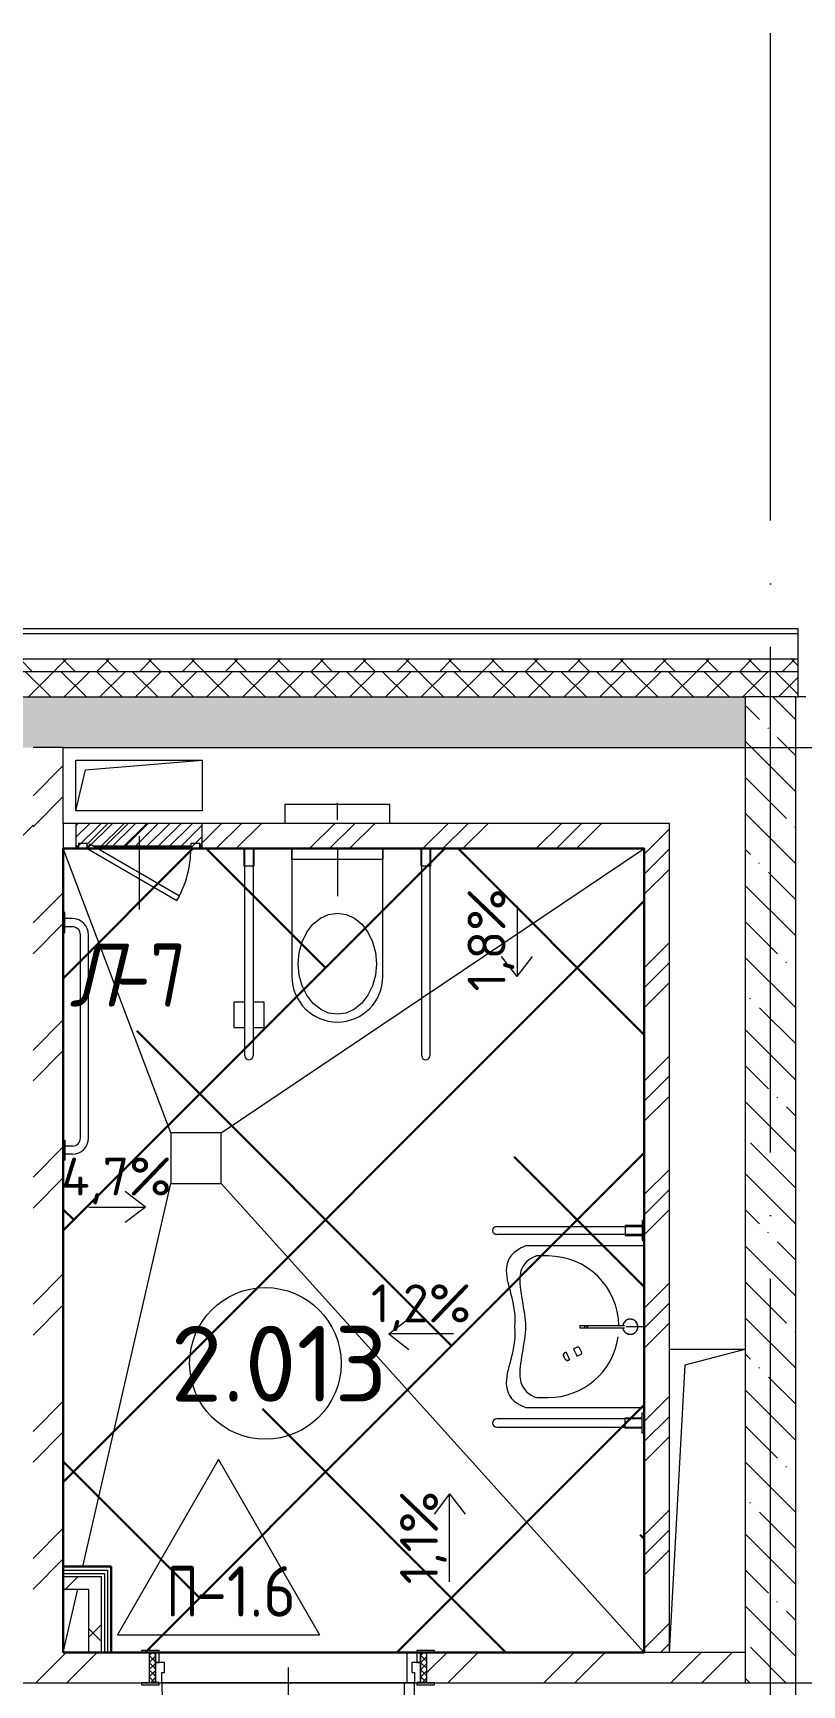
# Model space of a CAD drawing. Header units: millimetres. Extents: x -68946 to 690821, y -552984 to 293768.
# Drawn here: x 65629 to 68674, y -67629 to -61093 of the extents above; entities that cross this region are included whole.
import ezdxf

# ---------------------------------------------------------------- set-up
doc = ezdxf.new("R2010")
doc.units = ezdxf.units.MM
doc.linetypes.add('ADSK_Линия сетки', pattern=[2500, 2000, -250, 0, -250])
doc.linetypes.add('ADSK_Невидимые', pattern=[500, 300, -200])
for name, color, linetype, lineweight in [('1.1) Стяжка 5 вып.', 30, 'Continuous', 30), ('1.3) Звуко-изол           5 вып.', 90, 'Continuous', 30), ('A-AREA-____-IDEN', 250, 'Continuous', 9), ('A-DETL-GENF-OTLN', 250, 'Continuous', 5), ('A-DOOR-____-IDEN', 250, 'Continuous', 9), ('A-DOOR-____-MCUT', 250, 'Continuous', 5), ('A-DOOR-____-OTLN', 250, 'Continuous', 5), ('A-DOOR-FRAM-MCUT', 250, 'Continuous', 5), ('A-DOOR-FRAM-OTLN', 250, 'Continuous', 5), ('A-FLOR-____-IDEN', 250, 'Continuous', 9), ('A-FLOR-____-OTLN', 250, 'Continuous', 9), ('A-GENM-____-MCUT', 250, 'Continuous', 25), ('A-GENM-____-OTLN', 250, 'Continuous', 9), ('A-GLAZ-____-OTLN', 250, 'Continuous', 5), ('A-WALL-____-MCUT', 250, 'Continuous', 13), ('A-WALL-____-PATT', 250, 'Continuous', 13), ('A-WALL-FNSH-MCUT', 250, 'Continuous', 13), ('G-____-____-DIMS', 250, 'Continuous', 9), ('P-SANR-FIXT-HDLN', 250, 'ADSK_Невидимые', 5), ('P-SANR-FIXT-OTLN', 250, 'Continuous', 9), ('S-GRID-____-OTLN', 250, 'Continuous', 9)]:
    doc.layers.add(name, color=color, linetype=linetype, lineweight=lineweight)
doc.styles.add('ISOCPEUR_1', font='isocpeur.ttf', dxfattribs={"width": 0.9, "height": 250})
doc.styles.add('ISOCPEUR_2', font='isocpeur.ttf', dxfattribs={"height": 160})
doc.styles.add('ISOCPEUR_4', font='isocpeur.ttf', dxfattribs={"height": 300})
doc.styles.add('ISOCPEUR_I_1', font='ГОСТ тип А.ttf', dxfattribs={"height": 2500})
pattern_1 = [(45, (-601.3, -122294.8), (-251.4472, 251.4472), []), (45, (-601.3, -121913.8), (-251.4472, 251.4472), [])]
pattern_2 = [(45, (-601.3, -122294.8), (-224.5064, 224.5064), []), (45, (-521.92, -122294.8), (0, 449.0128), []), (45, (-680.67, -122294.8), (0, 449.0128), [])]
pattern_3 = [(135, (-601.3, -122294.79), (-142.5612, -142.5612), []), (135, (-458.73, -122294.79), (-142.5612, -142.5612), [252.016, -50.403, 3.353, -47.05])]
pattern_4 = [(45, (-601.3, -122294.79), (-141.42136, 141.42136), []), (135, (-601.3, -122294.79), (-141.42136, -141.42136), [])]

# ---------------------------------------------------------------- blocks, each defined once
blk = doc.blocks.new('Дверь_СКБ_1Ст_Внутренняя - Д-5п_1100x2100h_С_У МГН-41887146-АР1_Маркировочный план 2 этажа С1')
at = {"layer": 'A-DOOR-____-OTLN'}
h = blk.add_hatch(dxfattribs=at)
h.set_pattern_fill('FP_8', color=256, style=0, pattern_type=2)
h.set_pattern_definition([(135, (1751.41, 124.685), (-14.14214, -14.14214), []), (225, (1751.41, 124.685), (14.14214, -14.14214), [])])
h.paths.add_polyline_path([(562.5, 60), (537.5, 60), (537.5, -60), (562.5, -60)])
at = {"layer": 'A-DOOR-FRAM-OTLN'}
h = blk.add_hatch(dxfattribs=at)
h.set_pattern_fill('FP_9', color=256, style=0, pattern_type=2)
h.set_pattern_definition([(45, (-371.384, 124.685), (-14.1421, 14.1421), []), (135, (-371.384, 124.685), (-14.1421, -14.1421), [])])
h.paths.add_polyline_path([(-537.5, 60), (-537.5, -60), (-512.5, -60), (-512.5, 60)])
at = {"layer": 'A-DOOR-____-MCUT'}
for p, q in [((-487.5, 1060), (-487.5, 60)), ((-447.5, 1060), (-487.5, 1060)), ((-447.5, 60), (-447.5, 1060)), ((-487.5, 60), (-447.5, 60))]:
    blk.add_line(p, q, dxfattribs=at)
at = {"layer": 'A-DOOR-____-OTLN'}
blk.add_arc((-487.5, 60), 1000, 360, 90, dxfattribs=at)
at = {"layer": 'A-DOOR-FRAM-MCUT'}
for p, q in [((-497.5, 68), (-567.5, 68)), ((-567.5, 68), (-567.5, 60)), ((-497.5, 60), (-497.5, 68)), ((592.5, 68), (522.5, 68)), ((522.5, 68), (522.5, 60)), ((592.5, 60), (592.5, 68)), ((-567.5, 60), (-497.5, 60)), ((-512.5, 60), (-537.5, 60)), ((-537.5, 60), (-537.5, -60)), ((-487.5, 60), (-512.5, 60)), ((-512.5, 60), (-512.5, -20)), ((-512.5, -60), (-512.5, 60)), ((-497.5, 60), (-512.5, 60)), ((-512.5, 60), (-512.5, 59)), ((-512.5, 59), (-497.5, 59)), ((-497.5, 59), (-497.5, 60)), ((-487.5, 20), (-487.5, 60)), ((-477.5, 20), (-487.5, 20)), ((-477.5, -20), (-477.5, 20)), ((512.5, 20), (502.5, 20)), ((502.5, 20), (502.5, -20)), ((512.5, 60), (512.5, 20)), ((537.5, 60), (512.5, 60)), ((537.5, 60), (522.5, 60)), ((522.5, 60), (522.5, 59)), ((522.5, 60), (592.5, 60)), ((522.5, 59), (537.5, 59)), ((537.5, -20), (537.5, 60)), ((562.5, 60), (537.5, 60)), ((537.5, 60), (537.5, -60)), ((537.5, 59), (537.5, 60)), ((562.5, -60), (562.5, 60)), ((-497.5, -60), (-567.5, -60)), ((-567.5, -60), (-567.5, -68)), ((-537.5, -60), (-512.5, -60)), ((-512.5, -20), (-477.5, -20)), ((-497.5, -20), (-512.5, -20)), ((-512.5, -20), (-512.5, -60)), ((-512.5, -60), (-497.5, -60)), ((-497.5, -60), (-497.5, -20)), ((-497.5, -68), (-497.5, -60)), ((502.5, -20), (537.5, -20)), ((537.5, -20), (522.5, -20)), ((522.5, -20), (522.5, -60)), ((522.5, -60), (537.5, -60)), ((592.5, -60), (522.5, -60)), ((522.5, -60), (522.5, -68)), ((537.5, -60), (537.5, -20)), ((537.5, -60), (562.5, -60)), ((592.5, -68), (592.5, -60)), ((-567.5, -68), (-497.5, -68)), ((522.5, -68), (592.5, -68))]:
    blk.add_line(p, q, dxfattribs=at)
blk = doc.blocks.new('SND_Умывальник МГН_Jika - гибкая подводка_ 640х550х165 PN6_3_ ХВ_ГВ накидная гайка BP DN15_ К-гл_кон_ П DN 50-28567872-АР1_Маркировочный план 2 этажа С1')
at = {"layer": 'P-SANR-FIXT-HDLN'}
blk.add_line((0, 0), (0, -25), dxfattribs=at)
at = {"layer": 'P-SANR-FIXT-OTLN', "lineweight": 5}
for p, q in [((-421, 0), (-421, -8)), ((-341, -8), (-341, 0)), ((-320, 0), (-320, -468)), ((320, -468), (320, 0)), ((341, -8), (341, 0)), ((-421, -8), (-341, -8)), ((-401, -8), (-401, -75)), ((-397, -584), (-397, -8)), ((-365, -8), (-365, -584)), ((-361, -75), (-361, -8)), ((0, -25), (0, -72.9)), ((421, -8), (341, -8)), ((361, -75), (361, -8)), ((365, -8), (365, -584)), ((397, -584), (397, -8)), ((401, -8), (401, -75)), ((421, 0), (421, -8)), ((-401, -75), (-361, -75)), ((-5, -222.8), (-5, -77.2)), ((5, -77.7), (5, -222.8)), ((401, -75), (361, -75)), ((-5, -228.7), (-5, -222.8)), ((5, -222.8), (-5, -222.8)), ((-5, -236.8), (-5, -228.7)), ((-5, -228.7), (5, -228.7)), ((-5, -254.9), (-5, -236.8)), ((-5, -236.8), (5, -236.8)), ((-5, -254.9), (5, -254.9)), ((5, -222.8), (5, -228.7)), ((5, -228.7), (5, -236.8)), ((5, -236.8), (5, -254.9)), ((104, -316.1), (102.9, -313.7)), ((104, -316.1), (103.7, -314.7)), ((-280, -380), (-280, -425)), ((280, -425), (280, -380))]:
    blk.add_line(p, q, dxfattribs=at)
at = {"layer": 'P-SANR-FIXT-OTLN', "lineweight": 5, "flags": 128}
for points in [[(0, -25), (-1.2, -25), (-2.4, -25.1), (-3.6, -25.2), (-4.8, -25.4), (-6, -25.6), (-7.1, -25.9), (-8.3, -26.2), (-9.4, -26.5), (-10.6, -26.9), (-11.7, -27.4), (-12.8, -27.9), (-13.9, -28.4), (-14.9, -29), (-15.9, -29.6), (-16.9, -30.2), (-17.9, -30.9), (-18.9, -31.7), (-19.8, -32.4), (-20.7, -33.3), (-21.5, -34.1), (-22.3, -35), (-23.1, -35.9), (-23.9, -36.8), (-24.6, -37.8), (-25.2, -38.8), (-25.9, -39.8), (-26.5, -40.9), (-27, -41.9), (-27.5, -43), (-28, -44.1), (-28.4, -45.3), (-28.7, -46.4), (-29.1, -47.6), (-29.3, -48.7), (-29.6, -49.9), (-29.7, -51.1), (-29.9, -52.3), (-30, -53.5), (-30, -54.7), (-30, -55.9), (-29.9, -57.1), (-29.8, -58.3), (-29.7, -59.5), (-29.5, -60.6), (-29.2, -61.8), (-28.9, -63), (-28.6, -64.1), (-28.2, -65.3), (-27.8, -66.4), (-27.3, -67.5), (-26.8, -68.6), (-26.2, -69.6), (-25.6, -70.7), (-24.9, -71.7), (-24.3, -72.7), (-23.5, -73.6), (-22.8, -74.5), (-22, -75.4), (-21.1, -76.3), (-20.3, -77.1), (-19.4, -77.9), (-18.4, -78.7), (-17.5, -79.4), (-16.5, -80.1), (-15.5, -80.7), (-14.4, -81.3), (-13.4, -81.9), (-12.3, -82.4), (-11.2, -82.8), (-10, -83.3), (-8.9, -83.6), (-7.8, -84), (-6.6, -84.3), (-5.4, -84.5)], [(6, -84.4), (7.1, -84.1), (8.3, -83.8), (9.4, -83.5), (10.6, -83.1), (11.7, -82.6), (12.8, -82.1), (13.9, -81.6), (14.9, -81), (15.9, -80.4), (16.9, -79.8), (17.9, -79.1), (18.9, -78.3), (19.8, -77.6), (20.7, -76.7), (21.5, -75.9), (22.3, -75), (23.1, -74.1), (23.9, -73.2), (24.6, -72.2), (25.2, -71.2), (25.9, -70.2), (26.5, -69.1), (27, -68.1), (27.5, -67), (28, -65.9), (28.4, -64.7), (28.7, -63.6), (29.1, -62.4), (29.3, -61.3), (29.6, -60.1), (29.7, -58.9), (29.9, -57.7), (30, -56.5), (30, -55.3), (30, -54.1), (29.9, -52.9), (29.8, -51.7), (29.7, -50.5), (29.5, -49.4), (29.2, -48.2), (28.9, -47), (28.6, -45.9), (28.2, -44.7), (27.8, -43.6), (27.3, -42.5), (26.8, -41.4), (26.2, -40.4), (25.6, -39.3), (24.9, -38.3), (24.3, -37.3), (23.5, -36.4), (22.8, -35.5), (22, -34.6), (21.1, -33.7), (20.3, -32.9), (19.4, -32.1), (18.4, -31.3), (17.5, -30.6), (16.5, -29.9), (15.5, -29.3), (14.4, -28.7), (13.4, -28.1), (12.3, -27.6), (11.2, -27.2), (10, -26.7), (8.9, -26.4), (7.8, -26), (6.6, -25.7), (5.4, -25.5), (4.2, -25.3), (3, -25.2), (1.8, -25.1), (0.6, -25), (0, -25)], [(116.3, -266.3), (112.1, -257.3), (108.1, -248.8)], [(79, -262.4), (83, -270.9), (87.1, -279.9)], [(100.7, -308.9), (102.9, -313.7), (104, -316.1)], [(106.2, -318.3), (104.9, -317.3), (104, -316.1)], [(133.2, -302.5), (133.5, -304), (133.4, -305.6), (132.7, -307.4), (131.6, -309.2), (130.1, -311), (128.1, -312.8), (125.8, -314.4), (123.3, -315.9), (120.6, -317.1), (117.8, -318.1), (115.1, -318.8), (112.5, -319.2), (110.1, -319.2), (108, -318.9)], [(129.8, -295.3), (132, -300.1), (133.2, -302.5)], [(133.2, -302.5), (132, -300.1), (129.8, -295.3)], [(131, -300.4), (132.3, -301.3), (133.2, -302.5)]]:
    blk.add_lwpolyline(points, dxfattribs=at)
at = {"layer": 'P-SANR-FIXT-OTLN', "lineweight": 5}
for centre, radius, start, end in [((0, -55), 30, 171.13635, 180), ((0, -55), 30, 180, 260.34074), ((0, -55), 30, 23.27725, 150), ((0, -55), 30, 327.04557, 360), ((0, -55), 30, 0, 8.09442), ((0, -380), 280, 91.02501, 180), ((0, -380), 280, 0, 81.67409), ((-381, -584), 16, 180, 360), ((381, -584), 16, 180, 360)]:
    blk.add_arc(centre, radius, start, end, dxfattribs=at)
for points, knots in [([(79, -262.4), (78.9, -262.2), (78.9, -261.7), (79.4, -260.8), (80.3, -259.8), (81.3, -258.9), (82.4, -258), (84.1, -256.8), (86.6, -255.2), (90.1, -253.3), (94, -251.5), (98, -249.9), (101.4, -248.8), (104, -248.3), (105.8, -248.1), (107.4, -248.1), (108, -248.5), (108.1, -248.8)], [-1, -1, -1, -1, -0.958333, -0.916667, -0.875, -0.833333, -0.791667, -0.75, -0.666667, -0.555556, -0.444444, -0.333333, -0.222222, -0.166667, -0.111111, -0.055556, 0, 0, 0, 0]), ([(87.1, -279.9), (87.1, -279.9), (87.5, -279.7), (88.7, -279), (90.3, -278.3), (92.6, -277.2), (95.8, -275.7), (99.6, -273.9), (103.6, -272), (107.1, -270.4), (109.9, -269.1), (111.7, -268.3), (113, -267.7), (114.2, -267.2), (115.3, -266.7), (116, -266.4), (116.2, -266.3), (116.3, -266.3)], [0, 0, 0, 0, 0.055556, 0.111111, 0.166667, 0.222222, 0.333333, 0.444444, 0.555556, 0.666667, 0.75, 0.791667, 0.833333, 0.875, 0.916667, 0.958333, 1, 1, 1, 1]), ([(100.7, -308.9), (100.7, -308.9), (101, -308.8), (102.4, -308.2), (103.9, -307.5), (106.3, -306.5), (109.4, -305), (113.3, -303.2), (116.6, -301.7), (119.2, -300.5), (121.1, -299.6), (123.1, -298.6), (124.9, -297.7), (126.6, -296.9), (128.2, -296.2), (129.5, -295.5), (129.8, -295.3), (129.8, -295.3)], [-1, -1, -1, -1, -0.944444, -0.888889, -0.833333, -0.777778, -0.666667, -0.555556, -0.444444, -0.388889, -0.333333, -0.277778, -0.222222, -0.166667, -0.111111, -0.055556, 0, 0, 0, 0]), ([(104, -316.1), (104.3, -316.8), (105.3, -317.8), (107.3, -318.8), (109.4, -319.2), (112.3, -319.3), (115.9, -318.8), (120, -317.5), (123.3, -315.9), (125.7, -314.5), (127.5, -313.3), (129.2, -311.9), (130.8, -310.3), (132.1, -308.6), (133.1, -306.7), (133.7, -304.6), (133.5, -303.2), (133.2, -302.5)], [0, 0, 0, 0, 0.055556, 0.111111, 0.166667, 0.222222, 0.333333, 0.444444, 0.555556, 0.611111, 0.666667, 0.722222, 0.777778, 0.833333, 0.888889, 0.944444, 1, 1, 1, 1]), ([(133.2, -302.5), (132.8, -301.9), (132, -300.9), (130.9, -300.3), (130.4, -300.1)], [0, 0, 0, 0, 0.05555556, 0.097424, 0.097424, 0.097424, 0.097424]), ([(-280, -425), (-272.8, -450.8), (-229.3, -523.4), (-61.7, -470), (0, -470)], [-0.6664917, -0.6664917, -0.6664917, -0.6664917, -0.3523534, 0, 0, 0, 0]), ([(0, -470), (61.7, -470), (229.3, -523.4), (272.8, -450.8), (280, -425)], [-0.6664917, -0.6664917, -0.6664917, -0.6664917, -0.3141383, 0, 0, 0, 0]), ([(-320, -468), (-281.1, -574.8), (-131.1, -523.5), (-41.2, -508.8), (0, -512.9)], [0, 0, 0, 0, 0.3972744, 0.715552, 0.715552, 0.715552, 0.715552]), ([(0, -512.9), (41.2, -508.8), (131.1, -523.5), (281.1, -574.8), (320, -468)], [0, 0, 0, 0, 0.3182776, 0.715552, 0.715552, 0.715552, 0.715552])]:
    blk.add_open_spline(points, degree=3, knots=knots, dxfattribs=at)
blk.add_open_spline([(103.7, -314.7), (103.7, -315.2), (103.8, -315.7), (104, -316.1)], degree=3, dxfattribs=at)
blk = doc.blocks.new('SND_Унитаз_Jika_Olymp_с_инсталяцией - Унитаз_ выпуск прямой_ установка на пол_693х360х360_ PN30_12_ ХВ резьба HP DN15_ К гл_ кон П DN100-30295103-АР1_Маркировочный план 2 этажа С1')
at = {"layer": 'P-SANR-FIXT-HDLN'}
blk.add_line((0, -175.1), (0, -363.1), dxfattribs=at)
at = {"layer": 'P-SANR-FIXT-OTLN', "lineweight": 5}
for p, q in [((0, -61.7), (0, 6.3)), ((-208, 0), (-208, -75.1)), ((208, 0), (-208, 0)), ((208, -75.1), (208, 0)), ((-390, -176.1), (-310, -176.1)), ((-370, -176.1), (-370, -243.1)), ((-366, -995.2), (-366, -176.1)), ((-334, -176.1), (-334, -995.2)), ((-330, -243.1), (-330, -176.1)), ((-180, -175.1), (-180, -681.2)), ((-180, -218.1), (-180, -175.1)), ((180, -681.2), (180, -175.1)), ((180, -175.1), (180, -218.1)), ((310, -176.1), (390, -176.1)), ((330, -176.1), (330, -243.1)), ((334, -995.2), (334, -176.1)), ((366, -176.1), (366, -995.2)), ((370, -243.1), (370, -176.1)), ((-370, -243.1), (-330, -243.1)), ((180, -218.1), (-180, -218.1)), ((330, -243.1), (370, -243.1)), ((-410, -783.1), (-410, -883.1)), ((-366, -783.1), (-410, -783.1)), ((-290, -783.1), (-334, -783.1)), ((-290, -883.1), (-290, -783.1)), ((-410, -883.1), (-366, -883.1)), ((-334, -883.1), (-290, -883.1))]:
    blk.add_line(p, q, dxfattribs=at)
at = {"layer": 'P-SANR-FIXT-OTLN', "lineweight": 5, "flags": 128}
for points in [[(0, -830.6), (-34.5, -825.6), (-67.3, -810.8), (-96.6, -787), (-121.2, -755.3), (-139.7, -717.4), (-151.1, -675.1), (-155, -630.6), (-151.1, -586.1), (-139.7, -543.8), (-121.2, -505.9), (-96.6, -474.3), (-67.3, -450.4), (-34.5, -435.6), (0, -430.6)], [(0, -430.6), (34.5, -435.6), (67.3, -450.4), (96.6, -474.3), (121.2, -505.9), (139.7, -543.8), (151.1, -586.1), (155, -630.6), (151.1, -675.1), (139.7, -717.4), (121.2, -755.3), (96.6, -787), (67.3, -810.8), (34.5, -825.6), (0, -830.6)]]:
    blk.add_lwpolyline(points, dxfattribs=at)
at = {"layer": 'P-SANR-FIXT-OTLN', "lineweight": 5}
for centre, radius, end in [((0, -681.2), 180, 360), ((-350, -995.2), 16, 0), ((350, -995.2), 16, 0)]:
    blk.add_arc(centre, radius, 180, end, dxfattribs=at)
blk = doc.blocks.new('Поручень - гибкая подводка_ 640х550х165 PN6_3_ ХВ_ГВ накидная гайка BP DN15_ К-гл_кон_ П DN 50-28570645-АР1_Маркировочный план 2 этажа С1')
at = {"layer": 'P-SANR-FIXT-OTLN', "lineweight": 5}
for p, q in [((-369.9, 0), (-289.9, 0)), ((-369.9, -6), (-369.9, 0)), ((-289.9, -6), (-369.9, -6)), ((-345.9, -36), (-345.9, -6)), ((-313.9, -36), (-313.9, -6)), ((-289.9, 0), (-289.9, -6)), ((610.1, 0), (530.1, 0)), ((530.1, 0), (530.1, -6)), ((530.1, -6), (610.1, -6)), ((554.1, -36), (554.1, -6)), ((586.1, -36), (586.1, -6)), ((610.1, -6), (610.1, 0)), ((-281.9, -68), (522.1, -68)), ((-281.9, -100), (522.1, -100))]:
    blk.add_line(p, q, dxfattribs=at)
for centre, radius, start, end in [((-281.9, -36), 64, 180, 270), ((-281.9, -36), 32, 180, 270), ((522.1, -36), 32, 270, 0), ((522.1, -36), 64, 270, 0)]:
    blk.add_arc(centre, radius, start, end, dxfattribs=at)
blk = doc.blocks.new('_Wn_-As_OpeningMEP_floor__Rectangular - _Wn_-As_OpeningMEP_floor__Rectangular-V14-АР1_Маркировочный план 2 этажа С1')
at = {"layer": 'A-DETL-GENF-OTLN'}
for p, q in [((-212.2, 112.2), (250, 150)), ((-250, -50), (-212.2, 112.2))]:
    blk.add_line(p, q, dxfattribs=at)
blk = doc.blocks.new('_Wn_-As_OpeningMEP_floor__Rectangular - _Wn_-As_OpeningMEP_floor__Rectangular-32466877-АР1_Маркировочный план 2 этажа С1')
at = {"layer": 'A-DETL-GENF-OTLN'}
for p, q in [((-87.4, 587.4), (150, 650)), ((-150, -550), (-87.4, 587.4))]:
    blk.add_line(p, q, dxfattribs=at)
blk = doc.blocks.new('АР_Люк - ЛРС_ВК_500х400_наружный_NCS S 1000-N-42736189-АР1_Маркировочный план 2 этажа С1')
at = {"layer": 'A-DOOR-____-OTLN'}
h = blk.add_hatch(dxfattribs=at)
h.set_pattern_fill('FP_53', color=256, style=0, pattern_type=2)
h.set_pattern_definition([(45, (125, 0), (-22.6274, 22.6274), [])])
h.paths.add_polyline_path([(53.1, 50), (-125, 50), (-125, -50), (375, -50), (375, 50)])
at = {"layer": 'A-DETL-GENF-OTLN'}
for p, q in [((375, 50), (-125, 50)), ((-125, 50), (-125, -50)), ((375, -50), (375, 50)), ((-125, -50), (375, -50))]:
    blk.add_line(p, q, dxfattribs=at)
at = {"layer": 'A-DOOR-____-MCUT', "lineweight": 5}
for p, q in [((-25.1, 255), (-35.1, 237.7)), ((-35.1, 237.7), (320, 32.7)), ((330, 50), (-25.1, 255)), ((-80, 50), (-115, 50)), ((-115, 50), (-115, 30)), ((-115, 30), (-80, 30)), ((-80, 30), (-80, 50)), ((320, 32.7), (330, 50)), ((365, 50), (330, 50)), ((330, 50), (330, 30)), ((330, 30), (365, 30)), ((365, 30), (365, 50))]:
    blk.add_line(p, q, dxfattribs=at)
blk.add_arc((330, 50), 410, 150, 180, dxfattribs=at)
at = {"layer": 'A-DOOR-____-OTLN'}
blk.add_line((330, 50), (-25.1, 255), dxfattribs=at)
blk = doc.blocks.new('ASML_АР_Отделка Люка - ВО Отделка люков_Грунтовка 0_Шпатлевка 0_Окраска 0_0-42722003-АР1_Маркировочный план 2 этажа С1')
at = {"layer": 'A-GENM-____-MCUT', "lineweight": 5}
for p, q in [((-240, 3), (-250, 3)), ((-250, 3), (-250, 0)), ((177.1, 3), (-205, 3)), ((205, 3), (201, 3)), ((250, 3), (240, 3)), ((250, 0), (250, 3)), ((-250, 0), (-240, 0)), ((-205, 0), (182.3, 0)), ((199.2, 0), (205, 0)), ((240, 0), (250, 0))]:
    blk.add_line(p, q, dxfattribs=at)
blk = doc.blocks.new('AAR_СКБ_Марка_Перекрытия - Марка пола-17325028-АР1_Маркировочный план 2 этажа С1')
at = {"layer": 'A-FLOR-____-IDEN'}
for p, q in [((0, 6.932), (-4.002, 0)), ((0, 6.932), (4.002, 0)), ((-4.002, 0), (4.002, 0))]:
    blk.add_line(p, q, dxfattribs=at)
blk = doc.blocks.new('AAR_СКБ_Марка_Помещения_мал - Номер-28977439-АР1_Маркировочный план 2 этажа С1')
at = {"layer": 'A-AREA-____-IDEN'}
blk.add_circle((-0.028, 0), 3, dxfattribs=at)

msp = doc.modelspace()

# ---------------------------------------------------------------- hatches: boundary and pattern name
at = {"layer": '1.1) Стяжка 5 вып.', "lineweight": 30, "true_color": 0xf26722}
h = msp.add_hatch(dxfattribs=at)
h.set_pattern_fill('ANSI32', color=30, scale=222)
h.paths.add_polyline_path([(68048.7078, -64319.7883), (65748.7078, -64319.7883), (65748.7078, -67159.7878), (65938.7078, -67159.7878), (65938.7078, -67499.7878), (68048.7078, -67499.7878)])
at = {"layer": '1.3) Звуко-изол           5 вып.', "lineweight": 30}
h = msp.add_hatch(dxfattribs=at)
h.set_pattern_fill('ANSI38', color=256, scale=222)
h.paths.add_polyline_path([(68048.7078, -64319.7883), (65748.7078, -64319.7883), (65748.7078, -67159.7878), (65938.7078, -67159.7878), (65938.7078, -67499.7878), (68048.7078, -67499.7878)])
at = {"layer": 'A-WALL-____-PATT', "lineweight": 15, "true_color": 0x000000}
h = msp.add_hatch(dxfattribs=at)
h.set_pattern_fill('FP_16', color=18, style=0, pattern_type=2)
h.set_pattern_definition([(135, (-601.29, -122294.79), (-84.85281, -84.85281), []), (225, (-601.29, -122294.79), (84.85281, -84.85281), [])])
h.paths.add_polyline_path([(68658.7078, -63619.7883), (68658.7078, -63569.7883), (62418.9373, -63569.7883), (62418.9373, -63619.7883), (67832.2751, -63619.7883)])
h.paths.add_polyline_path([(60985.6868, -63619.7883), (61218.9373, -63619.7883), (61218.9373, -63569.7883), (60568.7078, -63569.7883), (60568.7078, -63619.7883)])
h.paths.add_polyline_path([(59668.7078, -63619.7883), (59668.7078, -63569.7883), (52248.9368, -63569.7883), (52248.9368, -63619.7883), (58703.4907, -63619.7883)])
h.paths.add_polyline_path([(49448.9368, -63619.7883), (49448.9368, -63569.7883), (47948.9368, -63569.7883), (47948.9368, -63619.7883), (48433.6081, -63619.7883)])
h.paths.add_polyline_path([(42048.9368, -63619.7883), (42698.9368, -63619.7883), (42698.9368, -63569.7883), (42048.9368, -63569.7883)])
h.paths.add_polyline_path([(45010.314, -63619.7883), (45148.9368, -63619.7883), (45148.9368, -63569.7883), (43598.9368, -63569.7883), (43598.9368, -63619.7883), (43869.2159, -63619.7883)])
h.paths.add_polyline_path([(39248.9368, -63619.7883), (40798.9368, -63619.7883), (40798.9368, -63569.7883), (39248.9368, -63569.7883)])
h.paths.add_polyline_path([(34898.9368, -63619.7883), (36448.9368, -63619.7883), (36448.9368, -63569.7883), (34898.9368, -63569.7883)])
h.paths.add_polyline_path([(32098.9368, -63619.7883), (32098.9368, -63569.7883), (30548.9368, -63569.7883), (30548.9368, -63619.7883), (31317.1372, -63619.7883)])
h.paths.add_polyline_path([(29034.9411, -63619.7883), (29648.9368, -63619.7883), (29648.9368, -63569.7883), (28998.7078, -63569.7883), (28998.7078, -63619.7883)])
h.paths.add_polyline_path([(27748.7078, -63619.7883), (27748.7078, -63569.7883), (23293.7078, -63569.7883), (23293.7078, -63619.7883), (26752.745, -63619.7883)])
h.paths.add_polyline_path([(21617.8037, -63619.7883), (22043.7078, -63619.7883), (22043.7078, -63569.7883), (21303.6859, -63569.7883), (21303.6859, -63619.7883)])
h.paths.add_polyline_path([(20403.6859, -63619.7883), (20403.6859, -63569.7883), (12148.6859, -63569.7883), (12148.6859, -63619.7883), (19906.1566, -63619.7883)])
h.paths.add_polyline_path([(9348.6859, -63619.7883), (9348.6859, -63569.7883), (8148.6859, -63569.7883), (8148.6859, -63619.7883), (8495.1761, -63619.7883)])
h.paths.add_polyline_path([(6948.6859, -63619.7883), (6948.6859, -63569.7883), (-951.3141, -63569.7883), (-951.3141, -63619.7883), (6212.9799, -63619.7883)])
h = msp.add_hatch(dxfattribs=at)
h.set_pattern_fill('FP_17', color=18, style=0, pattern_type=2)
h.set_pattern_definition([(45, (-601.29, -122294.79), (-70.71068, 70.71068), []), (135, (-601.29, -122294.79), (-70.71068, -70.71068), [])])
h.paths.add_polyline_path([(68448.7078, -63719.7883), (68658.7078, -63719.7883), (68658.7078, -63619.7883), (62418.9373, -63619.7883), (62418.9373, -63719.7872), (67832.2751, -63719.7883)])
h.paths.add_polyline_path([(60985.6868, -63719.7883), (61218.9373, -63719.7883), (61218.9373, -63619.7883), (60568.7078, -63619.7883), (60568.7078, -63719.7883)])
h.paths.add_polyline_path([(59668.7078, -63719.7883), (59668.7078, -63619.7883), (52248.9368, -63619.7883), (52248.9368, -63719.7883), (58703.4907, -63719.7883)])
h.paths.add_polyline_path([(49448.7078, -63719.7883), (49448.9368, -63719.7872), (49448.7078, -63619.7883), (47948.9368, -63619.7883), (47948.9368, -63719.7883), (49048.7125, -63719.7872)])
h.paths.add_polyline_path([(44748.7078, -63719.7883), (44748.7125, -63719.7872), (45148.9368, -63719.7872), (45148.9368, -63619.7883), (43598.9368, -63619.7883), (43598.9368, -63719.7883), (43869.2159, -63719.7883)])
h.paths.add_polyline_path([(42698.9368, -63719.7883), (42698.9368, -63619.7883), (42048.9368, -63619.7883), (42048.9368, -63719.7883)])
h.paths.add_polyline_path([(40648.7078, -63719.7883), (40798.9368, -63719.7872), (40798.9368, -63619.7883), (39248.9368, -63619.7883), (39248.9368, -63719.7883), (40445.9217, -63719.7872)])
h.paths.add_polyline_path([(35748.7078, -63719.7883), (36448.9368, -63719.7872), (36448.9368, -63619.7883), (34898.9368, -63619.7883), (34898.9368, -63719.7883), (35748.6979, -63719.7872)])
h.paths.add_polyline_path([(30548.9368, -63719.7883), (32098.9368, -63719.7883), (32098.9368, -63619.7883), (30548.9368, -63619.7883)])
h.paths.add_polyline_path([(29034.9411, -63719.7883), (29648.9368, -63719.7883), (29648.9368, -63619.7883), (28998.7078, -63619.7883), (28998.7078, -63719.7883)])
h.paths.add_polyline_path([(27748.7078, -63719.7883), (27748.7078, -63619.7883), (23293.7078, -63619.7883), (23293.7078, -63719.7883), (26752.745, -63719.7883)])
h.paths.add_polyline_path([(22043.7078, -63719.7883), (22043.7078, -63619.7883), (21303.6859, -63619.7883), (21303.6859, -63719.7883), (21617.8037, -63719.7883)])
h.paths.add_polyline_path([(20403.6859, -63719.7883), (20403.6859, -63619.7883), (12148.6859, -63619.7883), (12148.6859, -63719.7883), (19906.1566, -63719.7883)])
h.paths.add_polyline_path([(9348.6859, -63719.7883), (9348.6859, -63619.7883), (8148.6859, -63619.7883), (8148.6859, -63719.7883), (8498.7078, -63719.7883)])
h.paths.add_polyline_path([(6948.6859, -63719.7883), (6948.6859, -63619.7883), (-901.3141, -63619.7883), (-901.3141, -63719.7883), (6212.9799, -63719.7883)])
h = msp.add_hatch(dxfattribs=at)
h.set_pattern_fill('FP_24', color=18, style=0, pattern_type=2)
h.set_pattern_definition([(50, (-601.3, -122294.8), (364.3679, -31.8783), [38.1, -419.1]), (355, (-601.3, -122294.8), (-70.4859, 382.1133), [30.48, -335.28]), (100.451, (-570.93, -122297.45), (293.885, 350.2334), [32.38, -356.18]), (46.184, (-601.3, -122193.2), (542.1585, -84.0858), [57.15, -628.65]), (96.636, (-556.1, -122200.2), (474.805, 494.8554), [48.57, -534.27]), (351.184, (-601.3, -122193.2), (474.8102, 494.85), [45.72, -502.92]), (21, (-550.5, -122218.6), (303.2285, -204.5305), [38.1, -419.1]), (326, (-550.5, -122218.6), (123.6039, 368.376), [30.48, -335.28]), (71.451, (-525.22, -122235.63), (426.8341, 163.8427), [32.38, -356.18]), (37.5, (-601.29, -122294.79), (6.17665, 169.11015), [16.764, -314.452, 16.764, -323.596, -336.55]), (37.5, (-601.29, -122294.79), (6.17665, 169.11015), [-671.576, 16.764, -319.786]), (7.5, (-601.3, -122294.79), (133.63888, 200.3615), [16.764, -177.292, 16.764, -306.832, -128.27]), (7.5, (-601.3, -122294.79), (133.63888, 200.3615), [-517.652, 16.764, -111.506]), (327.5, (-714.58, -122294.79), (271.18182, -11.45836), [16.764, -110.236, 16.764, -379.476, -525.78]), (327.5, (-714.58, -122294.79), (271.18182, -11.45836), [-523.24, 16.764, -509.016]), (317.5, (-765.38, -122294.8), (296.2585, 50.85285), [16.764, -148.336, 16.764, -246.38, -373.38]), (317.5, (-765.38, -122294.8), (296.2585, 50.85285), [-428.244, 16.764, -356.616])])
h.paths.add_polyline_path([(68448.7078, -63919.7883), (68448.7078, -63719.7883), (63148.7078, -63719.7883), (63148.7078, -63919.7883), (67832.2751, -63919.7883)])
h.paths.add_polyline_path([(62748.7078, -63919.7883), (62748.7078, -63719.7883), (62418.9373, -63719.7883), (62418.9373, -63919.7883)])
h.paths.add_polyline_path([(60943.7078, -63919.7883), (61218.9373, -63919.7883), (61218.9373, -63719.7883), (60568.7078, -63719.7883), (60568.7078, -63919.7883)])
h.paths.add_polyline_path([(59668.7078, -63919.7883), (59668.7078, -63719.7883), (58648.7078, -63719.7883), (58648.7078, -63919.7883), (58703.4907, -63919.7883)])
h.paths.add_polyline_path([(58248.7078, -63919.7883), (58248.7078, -63719.7883), (54148.7078, -63719.7883), (54148.7078, -63919.7883), (57562.3926, -63919.7883)])
h.paths.add_polyline_path([(52998.7078, -63919.7883), (53748.7078, -63919.7883), (53748.7078, -63719.7883), (52248.9368, -63719.7883), (52248.9368, -63919.7883), (52998.0004, -63919.7883)])
h.paths.add_polyline_path([(49448.7078, -63919.7883), (49448.9368, -63919.7883), (49448.7078, -63719.7883)])
h.paths.add_polyline_path([(49048.7078, -63919.7883), (49048.7078, -63719.7883), (47948.9368, -63719.7883), (47948.9368, -63919.7883), (48433.6081, -63919.7883)])
h.paths.add_polyline_path([(44748.7078, -63919.7883), (44748.7078, -63719.7883), (43598.9368, -63719.7883), (43598.9368, -63919.7883), (43869.2159, -63919.7883)])
h.paths.add_polyline_path([(42048.9368, -63919.7883), (42698.9368, -63919.7883), (42698.9368, -63719.7883), (42048.9368, -63719.7883)])
h.paths.add_polyline_path([(40798.9368, -63919.7883), (40798.9368, -63719.7883), (40648.7078, -63719.7883), (40648.7078, -63919.7883)])
h.paths.add_polyline_path([(39248.9368, -63919.7883), (40248.7078, -63919.7883), (40248.7078, -63719.7883), (39248.9368, -63719.7883)])
h.paths.add_polyline_path([(35748.7078, -63919.7883), (36448.9368, -63919.7883), (36448.9368, -63719.7883), (35748.7078, -63719.7883)])
h.paths.add_polyline_path([(35348.7078, -63919.7883), (35348.7078, -63719.7883), (34898.9368, -63719.7883), (34898.9368, -63919.7883)])
h.paths.add_polyline_path([(32033.7078, -63919.7883), (32098.9368, -63919.7883), (32098.9368, -63719.7883), (31123.7078, -63719.7883), (31123.7078, -63919.7883), (31913.7078, -63919.7883)])
h = msp.add_hatch(dxfattribs=at)
h.set_pattern_fill('FP_23', color=18, style=0, pattern_type=2)
h.set_pattern_definition(pattern_3)
h.paths.add_polyline_path([(68648.7078, -67619.7878), (68648.7078, -63719.7883), (68448.7078, -63719.7883), (68448.7078, -67619.7878)])
h = msp.add_hatch(dxfattribs=at)
h.set_pattern_fill('FP_23', color=18, style=0, pattern_type=2)
h.set_pattern_definition(pattern_3)
h.paths.add_polyline_path([(68448.7078, -67619.7878), (68648.7078, -67619.7878), (68648.7078, -63719.7883), (68448.7078, -63719.7883), (68448.7078, -67271.1243)])
h = msp.add_hatch(dxfattribs=at)
h.set_pattern_fill('FP_4', color=18, style=0, pattern_type=2)
h.set_pattern_definition(pattern_1)
h.paths.add_polyline_path([(65748.7078, -67499.7878), (65748.7078, -63919.7883), (65628.7078, -63919.7883), (65628.7078, -67499.7878)])
h = msp.add_hatch(dxfattribs=at)
h.set_pattern_fill('FP_7', color=18, style=0, pattern_type=2)
h.set_pattern_definition(pattern_2)
h.paths.add_polyline_path([(65628.7078, -64319.7883), (65628.7078, -64219.7883), (63828.7078, -64219.7883), (63828.7078, -64319.7883), (65550.079, -64319.7883)])
h = msp.add_hatch(dxfattribs=at)
h.set_pattern_fill('FP_7', color=18, style=0, pattern_type=2)
h.set_pattern_definition(pattern_2)
h.paths.add_polyline_path([(68048.7078, -64319.7883), (68048.7078, -64219.7883), (65748.7078, -64219.7883), (65748.7078, -64319.7883), (65808.7078, -64319.7883), (65808.7078, -64312.7883), (65798.7078, -64312.7883), (65798.7078, -64309.7883), (65808.7078, -64309.7883), (65808.7078, -64299.7883), (65843.7078, -64299.7883), (65843.7078, -64309.7883), (65849.5823, -64309.6134), (65853.7078, -64302.4678), (65866.3873, -64309.7883), (66253.7078, -64309.7883), (66253.7078, -64299.7883), (66288.7078, -64299.7883), (66288.7078, -64309.7883), (66298.7078, -64309.7883), (66298.7078, -64312.7883), (66288.7078, -64312.7883), (66288.7078, -64319.7883), (67832.2751, -64319.7883)])
h.paths.add_polyline_path([(66253.7078, -64319.7883), (66253.7078, -64312.7883), (65871.5835, -64312.7883), (65883.7078, -64319.7883), (66208.7782, -64319.7883)])
h.paths.add_polyline_path([(65843.7078, -64319.7883), (65847.7493, -64312.7883), (65843.7078, -64312.7883)])
h = msp.add_hatch(dxfattribs=at)
h.set_pattern_fill('FP_7', color=18, style=0, pattern_type=2)
h.set_pattern_definition(pattern_2)
h.paths.add_polyline_path([(68048.7078, -67499.7878), (68148.7078, -67499.7878), (68148.7078, -64219.7883), (68048.7078, -64219.7883), (68048.7078, -67271.1243)])
h = msp.add_hatch(dxfattribs=at)
h.set_pattern_fill('FP_25', color=18, style=0, pattern_type=2)
h.set_pattern_definition(pattern_4)
h.paths.add_polyline_path([(65748.7078, -67249.7878), (65848.7078, -67249.7878), (65848.7078, -67199.7878), (65748.7078, -67199.7878)])
h = msp.add_hatch(dxfattribs=at)
h.set_pattern_fill('FP_25', color=18, style=0, pattern_type=2)
h.set_pattern_definition(pattern_4)
h.paths.add_polyline_path([(65848.7078, -67499.7878), (65898.7078, -67499.7878), (65898.7078, -67199.7878), (65848.7078, -67199.7878), (65848.7078, -67271.1243)])
h = msp.add_hatch(dxfattribs=at)
h.set_pattern_fill('FP_4', color=18, style=0, pattern_type=2)
h.set_pattern_definition(pattern_1)
h.paths.add_polyline_path([(68448.7078, -67619.7878), (68448.7078, -67499.7878), (67188.7303, -67499.7878), (67188.7303, -67619.7878), (67832.2751, -67619.7878)])
h.paths.add_polyline_path([(65348.7078, -67619.7878), (66088.7303, -67619.7878), (66088.7303, -67499.7878), (65318.7078, -67499.7878), (65318.7078, -67619.7878)])
h.paths.add_polyline_path([(64218.7078, -67619.7878), (64218.7078, -67499.7878), (63148.7078, -67499.7878), (63148.7078, -67619.7878), (64188.7078, -67619.7878)])

# ---------------------------------------------------------------- linework, layer by layer
at = {"layer": '1.1) Стяжка 5 вып.', "lineweight": 30}
for points in [[(65748.7078, -67499.7878), (68048.7078, -67499.7878), (68048.7078, -64319.7883), (65748.7078, -64319.7883)], [(65938.7078, -67159.7878), (65748.7078, -67159.7878), (65748.7078, -67499.7878), (65938.7078, -67499.7878)]]:
    msp.add_lwpolyline(points, close=True, dxfattribs=at)
at = {"layer": 'A-DOOR-____-IDEN', "color": 18, "true_color": 0x000000}
for p, q in [((66048.7078, -64269.7883), (66048.7078, -64561.2115)), ((66638.7303, -67559.7878), (66638.7303, -68818.341))]:
    msp.add_line(p, q, dxfattribs=at)
at = {"layer": 'A-FLOR-____-OTLN', "color": 18, "lineweight": 5, "true_color": 0x000000}
for p, q in [((68688.7078, -63719.7275), (68658.7078, -63719.7275)), ((65798.7467, -64169.7872), (65798.7467, -63969.7872)), ((65798.7467, -63969.7872), (66298.7467, -63969.7872)), ((66298.7467, -63969.7872), (66298.7467, -64169.7872)), ((66298.7467, -64169.7872), (65798.7467, -64169.7872)), ((66173.9261, -65444.7878), (66173.9261, -65644.7878)), ((66373.9261, -65444.7878), (66173.9261, -65444.7878)), ((66373.9261, -65644.7878), (66373.9261, -65444.7878)), ((66173.9261, -65644.7878), (66373.9261, -65644.7878)), ((68148.7078, -66299.8468), (68448.7078, -66299.8468)), ((67148.7303, -67499.7878), (67108.7078, -67499.7878)), ((67108.7078, -67499.7878), (67108.7078, -67619.7878)), ((67098.7303, -67619.7878), (66138.7303, -67619.7878)), ((68648.7078, -70919.7883), (68648.7078, -67619.7878))]:
    msp.add_line(p, q, dxfattribs=at)
at = {"layer": 'A-FLOR-____-OTLN', "color": 18, "true_color": 0x000000}
for p, q in [((66173.9261, -65444.7878), (65748.7078, -64319.7883)), ((66373.9261, -65444.7878), (68048.7078, -64319.7883)), ((65826.6454, -67159.7878), (66173.9261, -65644.7878)), ((68048.7078, -67499.7878), (66373.9261, -65644.7878)), ((65748.7078, -67499.7878), (65806.0149, -67249.7878)), ((66128.7303, -67499.7878), (67108.7078, -67499.7878))]:
    msp.add_line(p, q, dxfattribs=at)
at = {"layer": 'A-WALL-____-MCUT', "color": 18, "lineweight": 15, "true_color": 0x000000}
for p, q in [((68658.7078, -63469.7883), (62418.9373, -63469.7883)), ((68658.7078, -63569.7883), (62418.9373, -63569.7883)), ((68658.7078, -63719.7883), (68658.7078, -63569.7883)), ((68658.7078, -63619.7883), (62418.9373, -63619.7883)), ((63148.7078, -63719.7883), (68448.7078, -63719.7883)), ((68448.7078, -63719.7883), (68448.7078, -67619.7878)), ((68648.7078, -63719.7883), (68448.7078, -63719.7883)), ((68648.7078, -63719.7883), (68658.7078, -63719.7883)), ((68648.7078, -67619.7878), (68648.7078, -63719.7883)), ((65748.7078, -63919.7883), (65628.7078, -63919.7883)), ((65748.7078, -64219.7883), (65748.7078, -63919.7883)), ((65748.7078, -63919.7883), (68448.7078, -63919.7883)), ((68148.7078, -64219.7883), (65748.7078, -64219.7883)), ((65748.7078, -64219.7883), (65748.7078, -64319.7883)), ((68148.7078, -67499.7878), (68148.7078, -64219.7883)), ((65748.7078, -67499.7878), (65748.7078, -64319.7883)), ((65748.7078, -64319.7883), (65808.7078, -64319.7883)), ((65883.7078, -64319.7883), (66253.7078, -64319.7883)), ((66288.7078, -64319.7883), (68048.7078, -64319.7883)), ((68048.7078, -64319.7883), (68048.7078, -67499.7878)), ((65938.7078, -67159.7878), (65748.7078, -67159.7878)), ((65748.7078, -67159.7878), (65748.7078, -67174.7878)), ((65748.7078, -67174.7878), (65923.7078, -67174.7878)), ((65748.7078, -67187.2878), (65911.2078, -67187.2878)), ((65911.2078, -67187.2878), (65911.2078, -67499.7878)), ((65923.7078, -67174.7878), (65923.7078, -67499.7878)), ((65938.7078, -67499.7878), (65938.7078, -67159.7878)), ((65748.7078, -67199.7878), (65898.7078, -67199.7878)), ((65748.7078, -67249.7878), (65848.7078, -67249.7878)), ((65848.7078, -67249.7878), (65848.7078, -67499.7878)), ((65898.7078, -67199.7878), (65898.7078, -67499.7878)), ((66058.7303, -67499.7878), (65748.7078, -67499.7878)), ((65923.7078, -67499.7878), (65938.7078, -67499.7878)), ((68448.7078, -67499.7878), (67218.7303, -67499.7878)), ((65348.7078, -67619.7878), (66058.7303, -67619.7878)), ((67218.7303, -67619.7878), (68448.7078, -67619.7878)), ((68448.7078, -67619.7878), (68648.7078, -67619.7878))]:
    msp.add_line(p, q, dxfattribs=at)
at = {"layer": 'A-WALL-FNSH-MCUT', "lineweight": 15}
for p, q in [((68658.7078, -63449.7883), (62418.9373, -63449.7883)), ((68658.7078, -63569.7883), (68658.7078, -63449.7883))]:
    msp.add_line(p, q, dxfattribs=at)
at = {"layer": 'G-____-____-DIMS', "color": 18, "true_color": 0x000000}
for p, q in [((67545.4725, -64546.0831), (67545.4725, -64825.9977)), ((67545.4725, -64825.9977), (67484.0864, -64745.9977)), ((67545.4725, -64825.9977), (67606.8587, -64745.9977)), ((66074.166, -65737.9973), (65994.166, -65676.6111)), ((65849.2375, -65737.9973), (66074.166, -65737.9973)), ((66074.166, -65737.9973), (65994.166, -65799.3834)), ((67037.4589, -66239.9895), (67117.4589, -66178.6033)), ((67037.4589, -66239.9895), (67117.4589, -66301.3756)), ((67293.2096, -66239.9895), (67037.4589, -66239.9895)), ((67278.0841, -66872.5067), (67216.6979, -66952.5067)), ((67278.0841, -66872.5067), (67339.4703, -66952.5067)), ((67278.0841, -67220.6606), (67278.0841, -66872.5067))]:
    msp.add_line(p, q, dxfattribs=at)
at = {"layer": 'S-GRID-____-OTLN', "color": 18, "linetype": 'ADSK_Линия сетки', "true_color": 0x000000}
for p, q in [((68548.7078, -83022.3092), (68548.7078, -61092.7832)), ((-4170.8434, -63919.7878), (72672.5335, -63919.7878)), ((-4170.8434, -67619.7878), (72672.5335, -67619.7878))]:
    msp.add_line(p, q, dxfattribs=at)

# ---------------------------------------------------------------- block references
at = {"layer": 'A-AREA-____-IDEN', "color": 18, "true_color": 0x000000, "xscale": 99.99999999999993, "yscale": 99.99999999999993, "zscale": 99.99999999999993}
msp.add_blockref('AAR_СКБ_Марка_Помещения_мал - Номер-28977439-АР1_Маркировочный план 2 этажа С1', (66551.606, -66356.4733), dxfattribs=at)
at = {"layer": 'A-DOOR-____-OTLN', "color": 18, "true_color": 0x000000, "rotation": 180}
for name, p in [('АР_Люк - ЛРС_ВК_500х400_наружный_NCS S 1000-N-42736189-АР1_Маркировочный план 2 этажа С1', (66173.7078, -64269.7883)), ('Дверь_СКБ_1Ст_Внутренняя - Д-5п_1100x2100h_С_У МГН-41887146-АР1_Маркировочный план 2 этажа С1', (66651.2303, -67559.7878))]:
    msp.add_blockref(name, p, dxfattribs=at)
at = {"layer": 'A-FLOR-____-IDEN', "color": 18, "true_color": 0x000000, "xscale": 99.99999999999993, "yscale": 99.99999999999993, "zscale": 99.99999999999993}
msp.add_blockref('AAR_СКБ_Марка_Перекрытия - Марка пола-17325028-АР1_Маркировочный план 2 этажа С1', (66363.5976, -67429.959), dxfattribs=at)
at = {"layer": 'A-GENM-____-OTLN', "color": 18, "lineweight": 5, "true_color": 0x000000, "rotation": 180}
msp.add_blockref('ASML_АР_Отделка Люка - ВО Отделка люков_Грунтовка 0_Шпатлевка 0_Окраска 0_0-42722003-АР1_Маркировочный план 2 этажа С1', (66048.7078, -64309.7883), dxfattribs=at)
at = {"layer": 'A-GLAZ-____-OTLN', "color": 18, "true_color": 0x000000}
for name, p in [('_Wn_-As_OpeningMEP_floor__Rectangular - _Wn_-As_OpeningMEP_floor__Rectangular-V14-АР1_Маркировочный план 2 этажа С1', (66048.7467, -64119.7872)), ('_Wn_-As_OpeningMEP_floor__Rectangular - _Wn_-As_OpeningMEP_floor__Rectangular-32466877-АР1_Маркировочный план 2 этажа С1', (68298.7078, -66949.8173))]:
    msp.add_blockref(name, p, dxfattribs=at)
at = {"layer": 'P-SANR-FIXT-OTLN', "color": 18, "lineweight": 5, "true_color": 0x000000}
msp.add_blockref('SND_Унитаз_Jika_Olymp_с_инсталяцией - Унитаз_ выпуск прямой_ установка на пол_693х360х360_ PN30_12_ ХВ резьба HP DN15_ К гл_ кон П DN100-30295103-АР1_Маркировочный план 2 этажа С1', (66833.9149, -64144.672), dxfattribs=at)
for name, p, rotation in [('Поручень - гибкая подводка_ 640х550х165 PN6_3_ ХВ_ГВ накидная гайка BP DN15_ К-гл_кон_ П DN 50-28570645-АР1_Маркировочный план 2 этажа С1', (65748.7078, -65182.8655), 89.99999999999974), ('SND_Умывальник МГН_Jika - гибкая подводка_ 640х550х165 PN6_3_ ХВ_ГВ накидная гайка BP DN15_ К-гл_кон_ П DN 50-28567872-АР1_Маркировочный план 2 этажа С1', (68048.7078, -66211.4705), 269.9999999999973)]:
    msp.add_blockref(name, p, dxfattribs=dict(at, rotation=rotation))

# ---------------------------------------------------------------- texts
at = {"layer": 'A-AREA-____-IDEN', "color": 18, "true_color": 0x000000, "insert": (66173.2668, -66207.8135), "char_height": 300, "width": 609.2825, "attachment_point": 1, "style": 'ISOCPEUR_2'}
msp.add_mtext('2.013', dxfattribs=at)
at = {"layer": 'A-DOOR-____-IDEN', "color": 18, "true_color": 0x000000, "char_height": 250, "attachment_point": 1, "style": 'ISOCPEUR_I_1'}
for s, insert, width in [('\\fISOCPEUR|b0|i1|c204|p34|;\\W.9;Л', (65771.9272, -64694.8574), 223.670812), ('-7', (65956.474, -64694.8574), 404.0505)]:
    msp.add_mtext(s, dxfattribs=dict(at, insert=insert, width=width))
at = {"layer": 'A-FLOR-____-IDEN', "color": 18, "true_color": 0x000000, "char_height": 200, "attachment_point": 1, "style": 'ISOCPEUR_1'}
for s, insert, width in [('\\fISOCPEUR|b0|i0|c204|p34|;\\W.7;П', (66158.3627, -67158.5733), 140.295312), ('-1.6', (66274.1179, -67158.5733), 381.60325)]:
    msp.add_mtext(s, dxfattribs=dict(at, insert=insert, width=width))
at = {"layer": 'G-____-____-DIMS', "color": 18, "true_color": 0x000000, "char_height": 150, "attachment_point": 1, "rotation": 90, "line_spacing_factor": 1.149209, "style": 'ISOCPEUR_4'}
for s, insert, width in [('1,8%', (67349.5042, -64884.7386), 476.8756), ('1,1%', (67082.1157, -67230.3421), 441.020292)]:
    msp.add_mtext(s, dxfattribs=dict(at, insert=insert, width=width))
at = {"layer": 'G-____-____-DIMS', "color": 18, "true_color": 0x000000, "char_height": 150, "attachment_point": 1, "line_spacing_factor": 1.149209, "style": 'ISOCPEUR_4'}
for s, insert, width in [('4,7%', (65740.594, -65542.0289), 530.658563), ('1,2%', (66966.6361, -66044.0211), 476.8756)]:
    msp.add_mtext(s, dxfattribs=dict(at, insert=insert, width=width))

doc.saveas('drawing.dxf')
